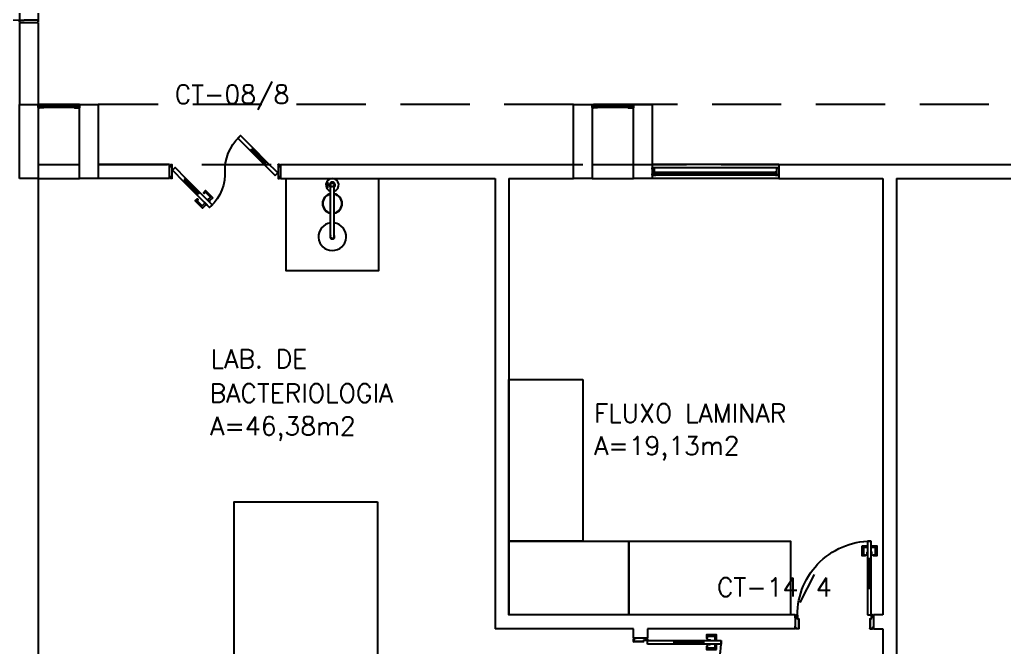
# Model space of a CAD drawing. Header units: millimetres. Extents: x 2128 to 2646, y 1972 to 2207.
# Drawn here: x 2316.61 to 2327.28, y 2040.77 to 2047.56 of the extents above; entities that cross this region are included whole.
import ezdxf

# ---------------------------------------------------------------- set-up
doc = ezdxf.new("R2010")
doc.units = ezdxf.units.MM
doc.linetypes.add('HIDDEN', pattern=[0.375, 0.25, -0.125])
for name, color, linetype in [('A-WC', 2, 'Continuous'), ('AR-ALV', 2, 'Continuous'), ('AR-BANCADAS', 1, 'Continuous'), ('AR-CHUVEIRO', 1, 'Continuous'), ('AR-ESQ', 1, 'Continuous'), ('AR-ESTC', 3, 'Continuous'), ('AR-LAY-OUT-EQUIPAMENTOS', 1, 'Continuous'), ('AR-PEITORIL', 1, 'Continuous'), ('AR-PF-maçaneta', 1, 'Continuous'), ('AR-PF-mov', 1, 'Continuous'), ('AR-PF-pm1', 2, 'Continuous'), ('AR-PF-soleira', 1, 'Continuous'), ('AR-PORTA', 1, 'Continuous'), ('AR-PROJ', 1, 'HIDDEN'), ('BC- VISTA', 1, 'Continuous'), ('DT-ESQ-BAGUETE-C', 1, 'Continuous'), ('DT-ESQ-BAGUETE-V', 1, 'Continuous'), ('DT-ESQ-CHAPA DOBRADA-V', 1, 'Continuous'), ('DT-ESQ-MARCO-V', 1, 'Continuous'), ('DT-ESQ-PERFIL CADEIRA-C', 2, 'Continuous'), ('DT-ESQ-PERFIL CADEIRA-V', 2, 'Continuous'), ('DT-ESQ-PERFIL U-C', 2, 'Continuous'), ('DT-ESQ-VENEZIANA-C', 1, 'Continuous'), ('DT-ESQ-VENEZIANA-V', 1, 'Continuous'), ('DT-ESQ-VIDRO-C', 2, 'Continuous'), ('DT-TXTMOD', 1, 'Continuous'), ('ENDEREÇO', 2, 'Continuous'), ('maçaneta', 1, 'Continuous'), ('mov', 1, 'Continuous'), ('PM-PERFIL U-C', 2, 'Continuous'), ('PM-VIDRO', 2, 'Continuous'), ('pm1', 2, 'Continuous'), ('pm2', 2, 'Continuous'), ('TEXTO', 2, 'Continuous'), ('Área', 2, 'Continuous')]:
    doc.layers.add(name, color=color, linetype=linetype)
doc.styles.add('S10', font='simplex.shx', dxfattribs={"height": 0.1})
doc.styles.add('UNB-100', font='simplex.shx', dxfattribs={"height": 0.2})
doc.styles.add('UNB1-100', font='simplex.shx', dxfattribs={"height": 0.2})

# ---------------------------------------------------------------- blocks, each defined once
blk = doc.blocks.new('BOX')
at = {"color": 1}
for p, q in [((-0.057, -0.14), (-0.057, -0.2)), ((-0.053, -0.14), (-0.053, -0.2)), ((-0.03, -0.165), (-0.053, -0.165)), ((-0.03, -0.175), (-0.053, -0.175)), ((-0.02, -0.73), (-0.02, -0.192)), ((0.02, -0.73), (0.02, -0.192))]:
    blk.add_line(p, q, dxfattribs=at)
blk.add_circle((0, -0.17), 0.02, dxfattribs=at)
for centre, radius, start, end in [((0, -0.17), 0.0699, 286.6348, 253.3652), ((-0.055, -0.14), 0.002, 0, 180), ((-0.055, -0.2), 0.002, 180, 0), ((0, -0.17), 0.03, 311.8103, 228.1897), ((0, -0.371), 0.107, 100.7532, 259.2468), ((0, -0.371), 0.103, 100.7532, 259.2468), ((0, -0.371), 0.103, 280.7532, 79.2468), ((0, -0.371), 0.107, 280.7532, 79.2468), ((0, -0.73), 0.15, 97.6623, 82.3377), ((0, -0.73), 0.025, 143.1301, 36.8699), ((0, -0.73), 0.02, 180, 0)]:
    blk.add_arc(centre, radius, start, end, dxfattribs=at)
blk = doc.blocks.new('chuvemerg-p')
at = {"layer": 'A-WC', "xscale": 4.000000000000012, "yscale": 4.000000000000012, "zscale": 4.000000000000012, "rotation": 315.0000000000003}
blk.add_blockref('BOX', (0, 0), dxfattribs=at)
blk = doc.blocks.new('chuveiro-emerg')
at = {"layer": 'AR-LAY-OUT-EQUIPAMENTOS'}
blk.add_lwpolyline([(0, 0.5), (1, 0.5), (1, -0.5), (0, -0.5)], close=True, dxfattribs=at)
at = {"layer": 'AR-LAY-OUT-EQUIPAMENTOS', "xscale": 0.250000000000002, "yscale": 0.250000000000002, "zscale": 0.250000000000002, "rotation": 135}
blk.add_blockref('chuvemerg-p', (-0.1, 0), dxfattribs=at)
blk = doc.blocks.new('BCP16')
at = {"layer": 'BC- VISTA'}
blk.add_lwpolyline([(0.8, 0), (0.8, -1.75), (0, -1.75), (0, 0)], close=True, dxfattribs=at)
blk = doc.blocks.new('BCP25')
at = {"layer": 'BC- VISTA'}
blk.add_lwpolyline([(1.55, 0), (1.55, -2.15), (0, -2.15), (0, 0)], close=True, dxfattribs=at)
blk = doc.blocks.new('EF01-P')
at = {"layer": 'DT-ESQ-BAGUETE-C', "ltscale": 0.1}
for points in [[(0.002, 0.035), (0.015, 0.035), (0.015, 0.033), (0.002, 0.033), (0.002, 0.005), (0.015, 0.005), (0.015, 0.004), (0.002, 0.004, -0.414214), (0, 0.005), (0, 0.033, -0.414214)], [(0.448, 0.035), (0.435, 0.035), (0.435, 0.033), (0.448, 0.033), (0.448, 0.005), (0.435, 0.005), (0.435, 0.004), (0.448, 0.004, 0.414214), (0.45, 0.005), (0.45, 0.033, 0.414214)]]:
    blk.add_lwpolyline(points, format="xyb", close=True, dxfattribs=at)
at = {"layer": 'DT-ESQ-PERFIL CADEIRA-C', "ltscale": 0.1}
for points in [[(0.01, 0.002), (0.01, 0.003), (0.002, 0.003, 1), (0.002, 0), (0.015, 0, 0.414214), (0.016, 0.002), (0.016, 0.033), (0.043, 0.033)], [(0.043, 0.006), (0.018, 0.006), (0.018, 0.016), (0.016, 0.016), (0.016, 0.006, 0.414214), (0.018, 0.005), (0.043, 0.005), (0.056, 0.005, 1), (0.056, 0.008), (0.043, 0.008), (0.043, 0.02), (0.043, 0.032), (0.056, 0.032, 1), (0.056, 0.035), (0.043, 0.035), (0.016, 0.035, 0.414214), (0.015, 0.033), (0.015, 0.002), (0.002, 0.002)], [(0.041, 0.02), (0.041, 0.032, -0.414214), (0.043, 0.033), (0.056, 0.033)], [(0.041, 0.02), (0.041, 0.008, 0.414214), (0.043, 0.006), (0.056, 0.006)], [(0.407, 0.006), (0.432, 0.006), (0.432, 0.016), (0.433, 0.016), (0.433, 0.006, -0.414214), (0.432, 0.005), (0.407, 0.005), (0.394, 0.005, -1), (0.394, 0.008), (0.407, 0.008), (0.407, 0.02), (0.407, 0.032), (0.394, 0.032, -1), (0.394, 0.035), (0.407, 0.035), (0.433, 0.035, -0.414214), (0.435, 0.033), (0.435, 0.002), (0.448, 0.002)], [(0.408, 0.02), (0.408, 0.032, 0.414214), (0.407, 0.033), (0.394, 0.033)], [(0.408, 0.02), (0.408, 0.008, -0.414214), (0.407, 0.006), (0.394, 0.006)], [(0.44, 0.002), (0.44, 0.003), (0.448, 0.003, -1), (0.448, 0), (0.435, 0, -0.414214), (0.433, 0.002), (0.433, 0.033), (0.407, 0.033)]]:
    blk.add_lwpolyline(points, format="xyb", dxfattribs=at)
at = {"layer": 'DT-ESQ-PERFIL CADEIRA-V', "ltscale": 0.1}
blk.add_line((0.015, 0), (0.435, 0), dxfattribs=at)
at = {"layer": 'DT-ESQ-VENEZIANA-C', "ltscale": 0.1}
for p, q in [((0.043, 0.011), (0.407, 0.011)), ((0.043, 0.009), (0.407, 0.009))]:
    blk.add_line(p, q, dxfattribs=at)
at = {"layer": 'DT-ESQ-VENEZIANA-V', "ltscale": 0.1}
blk.add_line((0.043, 0.031), (0.407, 0.031), dxfattribs=at)
blk = doc.blocks.new('pcf-alv-01p-dir')
at = {"layer": 'AR-PF-maçaneta'}
blk.add_line((0.83, 0.342), (0.83, 0.957), dxfattribs=at)
for points in [[(0.87, 0.957), (0.855, 0.957), (0.855, 0.962), (0.865, 0.967), (0.88, 0.967), (0.88, 0.932), (0.865, 0.932), (0.855, 0.937), (0.855, 0.942), (0.87, 0.942)], [(0.83, 0.357), (0.87, 0.357), (0.87, 0.342), (0.81, 0.342), (0.81, 0.957), (0.87, 0.957), (0.87, 0.942), (0.83, 0.942)], [(0.87, 0.342), (0.855, 0.342), (0.855, 0.337), (0.865, 0.332), (0.88, 0.332), (0.88, 0.367), (0.865, 0.367), (0.855, 0.362), (0.855, 0.357), (0.87, 0.357)]]:
    blk.add_lwpolyline(points, dxfattribs=at)
at = {"layer": 'AR-PF-mov'}
blk.add_arc((0.93, 0.2), 0.9, 90, 180, dxfattribs=at)
at = {"layer": 'AR-PF-pm1'}
for p, q in [((0, 0.01), (0, 0.19)), ((0.01, 0.19), (0, 0.19)), ((0.01, 0.2), (0.03, 0.2)), ((0.01, 0.2), (0.01, 0.19)), ((0.03, 0.2), (0.03, 0.15)), ((0.03, 0.15), (0.035, 0.15)), ((0.035, 0.15), (0.035, 0)), ((0.93, 0.15), (0.925, 0.15)), ((0.925, 0.15), (0.925, 0)), ((0.95, 0.2), (0.93, 0.2)), ((0.93, 0.2), (0.93, 0.15)), ((0.95, 0.2), (0.95, 0.19)), ((0.95, 0.19), (0.96, 0.19)), ((0.96, 0.01), (0.96, 0.19)), ((0.01, 0.01), (0, 0.01)), ((0.01, 0), (0.01, 0.01)), ((0.035, 0), (0.01, 0)), ((0.925, 0), (0.95, 0)), ((0.95, 0), (0.95, 0.01)), ((0.95, 0.01), (0.96, 0.01))]:
    blk.add_line(p, q, dxfattribs=at)
blk.add_lwpolyline([(0.88, 1.1), (0.88, 0.2), (0.93, 0.2), (0.93, 1.1)], close=True, dxfattribs=at)
at = {"layer": 'AR-PF-soleira'}
for p, q in [((0.88, 0.2), (0.03, 0.2)), ((0.925, 0), (0.035, 0))]:
    blk.add_line(p, q, dxfattribs=at)
blk = doc.blocks.new('EF06A-P')
at = {"layer": 'DT-ESQ-BAGUETE-C', "ltscale": 0.1}
for points in [[(0.039, -0.05), (0.0255, -0.05), (0.0255, -0.0485), (0.039, -0.0485), (0.039, -0.0365), (0.0255, -0.0365), (0.0255, -0.035), (0.039, -0.035, -0.4142136), (0.0405, -0.0365), (0.0405, -0.0485, -0.4142136)], [(1.336, -0.05), (1.3495, -0.05), (1.3495, -0.0485), (1.336, -0.0485), (1.336, -0.0365), (1.3495, -0.0365), (1.3495, -0.035), (1.336, -0.035, 0.4142136), (1.3345, -0.0365), (1.3345, -0.0485, 0.4142136)]]:
    blk.add_lwpolyline(points, format="xyb", close=True, dxfattribs=at)
at = {"layer": 'DT-ESQ-BAGUETE-V', "ltscale": 0.1}
blk.add_line((1.336, -0.05), (0.039, -0.05), dxfattribs=at)
at = {"layer": 'DT-ESQ-CHAPA DOBRADA-V', "ltscale": 0.1}
blk.add_line((1.335, -0.067), (0.04, -0.067), dxfattribs=at)
at = {"layer": 'DT-ESQ-MARCO-V', "ltscale": 0.1}
for p, q in [((0.0235, -0.035), (1.3515, -0.035)), ((0.0235, -0.115), (1.3515, -0.115))]:
    blk.add_line(p, q, dxfattribs=at)
at = {"layer": 'DT-ESQ-PERFIL U-C', "ltscale": 0.1}
for points in [[(0.025, -0.0655), (0.025, -0.0655, 0.4142136), (0.0235, -0.067), (0.0235, -0.1135), (0.0015, -0.1135), (0.0015, -0.1), (0, -0.1), (0, -0.1135, 0.4142136), (0.0015, -0.115), (0.0235, -0.115, 0.4142136), (0.025, -0.1135), (0.025, -0.067), (0.04, -0.067, 1), (0.04, -0.064), (0.025, -0.064), (0.025, -0.0365, 0.4142136), (0.0235, -0.035), (0.0015, -0.035, 0.4142136), (0, -0.0365), (0, -0.05), (0.0015, -0.05), (0.0015, -0.0365), (0.0235, -0.0365), (0.0235, -0.064, 0.4142136), (0.025, -0.0655), (0.04, -0.0655)], [(1.35, -0.0655), (1.35, -0.0655, -0.4142136), (1.3515, -0.067), (1.3515, -0.1135), (1.3735, -0.1135), (1.3735, -0.1), (1.375, -0.1), (1.375, -0.1135, -0.4142136), (1.3735, -0.115), (1.3515, -0.115, -0.4142136), (1.35, -0.1135), (1.35, -0.067), (1.335, -0.067, -1), (1.335, -0.064), (1.35, -0.064), (1.35, -0.0365, -0.4142136), (1.3515, -0.035), (1.3735, -0.035, -0.4142136), (1.375, -0.0365), (1.375, -0.05), (1.3735, -0.05), (1.3735, -0.0365), (1.3515, -0.0365), (1.3515, -0.064, -0.4142136), (1.35, -0.0655), (1.335, -0.0655)]]:
    blk.add_lwpolyline(points, format="xyb", dxfattribs=at)
at = {"layer": 'DT-ESQ-VIDRO-C', "ltscale": 0.1}
blk.add_lwpolyline([(0.027, -0.062), (0.027, -0.052), (1.348, -0.052), (1.348, -0.062)], close=True, dxfattribs=at)
at = {"layer": 'DT-TXTMOD', "ltscale": 0.1, "style": 'S10', "flags": 3}
blk.add_attdef('EF06A', (0.05, 0), '', height=0.1, dxfattribs=at)
blk = doc.blocks.new('PM7B')
at = {"layer": 'maçaneta'}
for points in [[(0.732, -0.208), (0.771, -0.247), (0.785, -0.233), (0.758, -0.206, -0.414214), (0.758, -0.204), (0.813, -0.148), (0.827, -0.162), (0.834, -0.155), (0.81, -0.13)], [(0.806, -0.282), (0.845, -0.321), (0.923, -0.243), (0.898, -0.219), (0.891, -0.226), (0.905, -0.24), (0.849, -0.295, -0.414214), (0.847, -0.295), (0.82, -0.268)], [(0.845, -0.321), (0.806, -0.282), (0.82, -0.268), (0.847, -0.295, 0.414214), (0.849, -0.295), (0.905, -0.24), (0.891, -0.226), (0.898, -0.219), (0.923, -0.243)]]:
    blk.add_lwpolyline(points, format="xyb", close=True, dxfattribs=at)
for points in [[(0.792, -0.226), (0.764, -0.254), (0.767, -0.258), (0.795, -0.229)], [(0.792, -0.226), (0.764, -0.254), (0.767, -0.258), (0.795, -0.229)], [(0.827, -0.261), (0.799, -0.289), (0.795, -0.286), (0.824, -0.258)], [(0.827, -0.261), (0.799, -0.289), (0.795, -0.286), (0.824, -0.258)]]:
    blk.add_lwpolyline(points, close=True, dxfattribs=at)
at = {"layer": 'mov'}
for centre, start, end in [((0.099, 0.089), 356.8029, 46.3992), ((1.101, 0.061), 176.8029, 226.3992)]:
    blk.add_arc(centre, 0.501, start, end, dxfattribs=at)
at = {"layer": 'PM-PERFIL U-C'}
for p, q in [((0, 0.12), (0, 0.139)), ((0.002, 0.12), (0, 0.12)), ((0.001, 0.14), (0.01, 0.14)), ((0.01, 0.138), (0.002, 0.138)), ((0.002, 0.138), (0.002, 0.12)), ((0.01, 0.14), (0.01, 0.149)), ((0.012, 0.15), (0.023, 0.15)), ((0.023, 0.148), (0.012, 0.148)), ((0.012, 0.148), (0.012, 0.14)), ((0.023, 0.148), (0.023, 0.002)), ((0.025, 0.149), (0.025, 0.001)), ((1.175, 0.149), (1.175, 0.001)), ((1.188, 0.15), (1.176, 0.15)), ((1.177, 0.148), (1.188, 0.148)), ((1.177, 0.148), (1.177, 0.002)), ((1.188, 0.148), (1.188, 0.14)), ((1.189, 0.138), (1.198, 0.138)), ((1.19, 0.14), (1.19, 0.149)), ((1.198, 0.14), (1.19, 0.14)), ((1.198, 0.138), (1.198, 0.12)), ((1.198, 0.12), (1.2, 0.12)), ((1.2, 0.12), (1.2, 0.139)), ((0, 0.012), (0, 0.03)), ((0, 0.03), (0.002, 0.03)), ((0.01, 0.01), (0.001, 0.01)), ((0.002, 0.03), (0.002, 0.012)), ((0.002, 0.012), (0.01, 0.012)), ((0.01, 0.001), (0.01, 0.01)), ((0.012, 0.01), (0.012, 0.002)), ((0.012, 0.002), (0.023, 0.002)), ((0.023, 0), (0.012, 0)), ((1.188, 0.002), (1.177, 0.002)), ((1.176, 0), (1.188, 0)), ((1.188, 0.01), (1.188, 0.002)), ((1.198, 0.012), (1.189, 0.012)), ((1.19, 0.01), (1.198, 0.01)), ((1.19, 0.001), (1.19, 0.01)), ((1.198, 0.03), (1.198, 0.012)), ((1.2, 0.03), (1.198, 0.03)), ((1.2, 0.012), (1.2, 0.03))]:
    blk.add_line(p, q, dxfattribs=at)
for centre, start, end in [((0.001, 0.139), 90, 180), ((0.012, 0.149), 90, 180), ((0.01, 0.14), 270, 0), ((0.023, 0.149), 0, 90), ((1.176, 0.149), 90, 180), ((1.188, 0.149), 0, 90), ((1.189, 0.14), 180, 270), ((1.198, 0.139), 0, 90), ((0.001, 0.012), 180, 270), ((0.01, 0.01), 0, 90), ((0.012, 0.001), 180, 270), ((0.023, 0.001), 269.9386, 0), ((1.176, 0.001), 180, 270.0614), ((1.189, 0.01), 90, 180), ((1.188, 0.001), 270, 0), ((1.198, 0.012), 270, 0)]:
    blk.add_arc(centre, 0.0015, start, end, dxfattribs=at)
at = {"layer": 'PM-VIDRO'}
for p, q in [((0.161, 0.171), (0.302, 0.312)), ((0.309, 0.305), (0.168, 0.164)), ((0.891, -0.155), (1.032, -0.014)), ((1.039, -0.021), (0.898, -0.162))]:
    blk.add_line(p, q, dxfattribs=at)
at = {"layer": 'pm1'}
for p, q in [((0.302, 0.312), (0.291, 0.323)), ((0.302, 0.312), (0.309, 0.319)), ((0.327, 0.302), (0.309, 0.319)), ((0.316, 0.312), (0.309, 0.305)), ((0.32, 0.294), (0.309, 0.305)), ((0.327, 0.302), (0.32, 0.294)), ((0.03, 0.061), (0.15, 0.181)), ((0.178, 0.153), (0.058, 0.033)), ((0.15, 0.181), (0.161, 0.171)), ((0.154, 0.164), (0.161, 0.171)), ((0.171, 0.146), (0.154, 0.164)), ((0.168, 0.164), (0.161, 0.157)), ((0.168, 0.164), (0.178, 0.153)), ((0.178, 0.153), (0.171, 0.146)), ((0.058, 0.033), (0.03, 0.061)), ((1.022, -0.003), (1.029, 0.004)), ((1.029, 0.004), (1.046, -0.014)), ((1.032, -0.014), (1.039, -0.007)), ((1.046, -0.014), (1.039, -0.021)), ((0.873, -0.152), (0.88, -0.144)), ((0.873, -0.152), (0.891, -0.169)), ((0.88, -0.144), (0.891, -0.155)), ((0.884, -0.162), (0.891, -0.155)), ((0.898, -0.162), (0.891, -0.169)), ((0.898, -0.162), (0.909, -0.173))]:
    blk.add_line(p, q, dxfattribs=at)
for points in [[(0.291, 0.323), (0.433, 0.464), (0.461, 0.436), (0.32, 0.294)], [(1.032, -0.014), (1.022, -0.003), (1.142, 0.117), (1.17, 0.089), (1.05, -0.031), (1.039, -0.021)], [(0.909, -0.173), (0.767, -0.314), (0.739, -0.286), (0.873, -0.152)]]:
    blk.add_lwpolyline(points, dxfattribs=at)
at = {"layer": 'pm2', "color": 1}
for p, q in [((0.15, 0.181), (0.291, 0.323)), ((0.32, 0.294), (0.178, 0.153)), ((0.88, -0.144), (1.022, -0.003)), ((1.05, -0.031), (0.909, -0.173))]:
    blk.add_line(p, q, dxfattribs=at)
blk = doc.blocks.new('BCP12')
at = {"layer": 'BC- VISTA'}
blk.add_lwpolyline([(0.8, 0), (0.8, -1.3), (0, -1.3), (0, 0)], close=True, dxfattribs=at)
blk = doc.blocks.new('PM3V')
at = {"layer": 'maçaneta'}
for points in [[(0.02, 0.9), (-0.035, 0.9), (-0.035, 0.79), (0, 0.79), (0, 0.8), (-0.02, 0.8), (-0.02, 0.879, -0.414214), (-0.018, 0.88), (0.02, 0.88)], [(0.125, 0.9), (0.07, 0.9), (0.07, 0.88), (0.109, 0.88, -0.414214), (0.11, 0.879), (0.11, 0.8), (0.09, 0.8), (0.09, 0.79), (0.125, 0.79)]]:
    blk.add_lwpolyline(points, format="xyb", close=True, dxfattribs=at)
for points in [[(0.02, 0.79), (0.02, 0.83), (0.025, 0.83), (0.025, 0.79)], [(0.07, 0.79), (0.07, 0.83), (0.065, 0.83), (0.065, 0.79)]]:
    blk.add_lwpolyline(points, close=True, dxfattribs=at)
at = {"layer": 'mov'}
blk.add_arc((0.025, 0.15), 0.8, 356.8472, 90, dxfattribs=at)
at = {"layer": 'PM-PERFIL U-C'}
for p, q in [((0, 0.12), (0, 0.139)), ((0.002, 0.12), (0, 0.12)), ((0.002, 0.14), (0.01, 0.14)), ((0.002, 0.138), (0.002, 0.12)), ((0.011, 0.138), (0.002, 0.138)), ((0.01, 0.14), (0.01, 0.149)), ((0.012, 0.15), (0.024, 0.15)), ((0.012, 0.148), (0.012, 0.14)), ((0.023, 0.148), (0.012, 0.148)), ((0.023, 0.109), (0.023, 0.148)), ((0.025, 0.149), (0.025, 0.109)), ((0.038, 0.109), (0.025, 0.109)), ((0.038, 0.107), (0.025, 0.107)), ((0.038, 0.107), (0.038, 0.002)), ((0.04, 0.108), (0.04, 0.002)), ((0.81, 0.108), (0.81, 0.002)), ((0.812, 0.109), (0.825, 0.109)), ((0.812, 0.107), (0.826, 0.107)), ((0.812, 0.107), (0.812, 0.002)), ((0.825, 0.149), (0.825, 0.109)), ((0.839, 0.15), (0.827, 0.15)), ((0.827, 0.148), (0.838, 0.148)), ((0.827, 0.109), (0.827, 0.148)), ((0.838, 0.148), (0.838, 0.14)), ((0.84, 0.14), (0.84, 0.149)), ((0.849, 0.14), (0.84, 0.14)), ((0.84, 0.138), (0.848, 0.138)), ((0.848, 0.138), (0.848, 0.12)), ((0.848, 0.12), (0.85, 0.12)), ((0.85, 0.12), (0.85, 0.139)), ((0, 0.03), (0.002, 0.03)), ((0, 0.012), (0, 0.03)), ((0.002, 0.03), (0.002, 0.012)), ((0.002, 0.012), (0.011, 0.012)), ((0.01, 0.01), (0.002, 0.01)), ((0.01, 0.002), (0.01, 0.01)), ((0.012, 0.011), (0.012, 0.002)), ((0.012, 0.002), (0.038, 0.002)), ((0.038, 0), (0.012, 0)), ((0.838, 0.002), (0.812, 0.002)), ((0.812, 0), (0.839, 0)), ((0.838, 0.011), (0.838, 0.002)), ((0.848, 0.012), (0.84, 0.012)), ((0.84, 0.002), (0.84, 0.01)), ((0.84, 0.01), (0.849, 0.01)), ((0.85, 0.03), (0.848, 0.03)), ((0.848, 0.03), (0.848, 0.012)), ((0.85, 0.012), (0.85, 0.03))]:
    blk.add_line(p, q, dxfattribs=at)
for centre, start, end in [((0.002, 0.139), 90, 180), ((0.012, 0.149), 90, 180), ((0.011, 0.14), 270, 0), ((0.025, 0.109), 180, 270), ((0.024, 0.149), 360, 90), ((0.038, 0.108), 0, 90), ((0.812, 0.108), 90, 180), ((0.827, 0.149), 90, 180), ((0.826, 0.109), 270, 0), ((0.84, 0.14), 180, 270), ((0.839, 0.149), 0, 90), ((0.849, 0.139), 0, 90), ((0.002, 0.012), 180, 270), ((0.012, 0.002), 180, 270), ((0.011, 0.011), 0, 90), ((0.038, 0.002), 269.9386, 0), ((0.812, 0.002), 180, 270.0614), ((0.84, 0.011), 90, 180), ((0.839, 0.002), 270, 0), ((0.849, 0.012), 270, 0)]:
    blk.add_arc(centre, 0.0015, start, end, dxfattribs=at)
at = {"layer": 'PM-VIDRO', "color": 1}
for p, q in [((0.04, 0.45), (0.04, 0.75)), ((0.05, 0.75), (0.05, 0.45))]:
    blk.add_line(p, q, dxfattribs=at)
at = {"layer": 'pm1'}
for p, q in [((0.025, 0.95), (0.065, 0.95)), ((0.025, 0.75), (0.025, 0.95)), ((0.065, 0.95), (0.065, 0.76)), ((0.04, 0.75), (0.025, 0.75)), ((0.065, 0.76), (0.04, 0.76)), ((0.04, 0.75), (0.04, 0.76)), ((0.05, 0.76), (0.05, 0.75)), ((0.065, 0.75), (0.05, 0.75)), ((0.065, 0.76), (0.065, 0.75)), ((0.025, 0.15), (0.025, 0.45)), ((0.04, 0.45), (0.025, 0.45)), ((0.04, 0.44), (0.04, 0.45)), ((0.065, 0.44), (0.04, 0.44)), ((0.065, 0.45), (0.05, 0.45)), ((0.05, 0.45), (0.05, 0.44)), ((0.065, 0.45), (0.065, 0.44)), ((0.065, 0.44), (0.065, 0.15)), ((0.065, 0.15), (0.025, 0.15))]:
    blk.add_line(p, q, dxfattribs=at)
at = {"layer": 'pm2'}
for p, q in [((0.025, 0.45), (0.025, 0.75)), ((0.065, 0.75), (0.065, 0.45)), ((0.025, 0.15), (0.025, 0.109)), ((0.025, 0.109), (0.035, 0.109)), ((0.825, 0.109), (0.815, 0.109)), ((0.815, 0), (0.84, 0)), ((0.84, 0.01), (0.85, 0.01)), ((0.84, 0), (0.84, 0.01))]:
    blk.add_line(p, q, dxfattribs=at)

msp = doc.modelspace()

# ---------------------------------------------------------------- linework, layer by layer
at = {"layer": 'AR-ALV'}
for p, q in [((2316.611, 2047.523), (2316.611, 2046.64)), ((2316.811, 2047.523), (2316.611, 2047.523)), ((2316.811, 2047.523), (2316.811, 2046.64)), ((2316.811, 2045.99), (2317.261, 2045.99)), ((2318.236, 2045.99), (2317.461, 2045.99)), ((2318.236, 2045.84), (2318.236, 2045.99)), ((2319.436, 2045.99), (2319.436, 2045.84)), ((2319.436, 2045.99), (2322.611, 2045.99)), ((2322.811, 2045.99), (2323.261, 2045.99)), ((2324.836, 2045.99), (2328.611, 2045.99)), ((2324.836, 2045.99), (2324.836, 2045.84)), ((2316.811, 2045.84), (2316.811, 2037.515)), ((2316.811, 2045.84), (2317.261, 2045.84)), ((2318.236, 2045.84), (2317.461, 2045.84)), ((2319.436, 2045.84), (2321.761, 2045.84)), ((2321.761, 2045.84), (2321.761, 2040.965)), ((2321.911, 2045.84), (2321.911, 2041.115)), ((2321.911, 2045.84), (2322.611, 2045.84)), ((2322.811, 2045.84), (2323.261, 2045.84)), ((2324.836, 2045.84), (2325.961, 2045.84)), ((2325.961, 2045.84), (2325.961, 2041.115)), ((2326.111, 2045.84), (2326.111, 2037.515)), ((2326.111, 2045.84), (2328.606, 2045.84)), ((2325.011, 2041.115), (2321.911, 2041.115)), ((2325.011, 2041.115), (2325.011, 2040.965)), ((2325.961, 2041.115), (2325.861, 2041.115)), ((2325.861, 2041.115), (2325.861, 2040.965)), ((2323.261, 2040.965), (2321.761, 2040.965)), ((2323.261, 2040.865), (2323.261, 2040.965)), ((2325.011, 2040.965), (2323.411, 2040.965)), ((2323.411, 2040.965), (2323.411, 2040.865)), ((2325.861, 2040.965), (2325.961, 2040.965)), ((2325.961, 2040.965), (2325.961, 2037.515)), ((2323.411, 2040.865), (2323.261, 2040.865))]:
    msp.add_line(p, q, dxfattribs=at)
at = {"layer": 'AR-ESTC'}
for p, q in [((2316.611, 2045.84), (2316.611, 2046.64)), ((2316.611, 2046.64), (2316.811, 2046.64)), ((2316.811, 2046.64), (2316.811, 2045.84)), ((2317.261, 2045.84), (2317.261, 2046.64)), ((2317.261, 2046.64), (2317.461, 2046.64)), ((2317.461, 2046.64), (2317.461, 2045.84)), ((2322.611, 2045.84), (2322.611, 2046.64)), ((2322.611, 2046.64), (2322.811, 2046.64)), ((2322.811, 2046.64), (2322.811, 2045.84)), ((2323.261, 2045.84), (2323.261, 2046.64)), ((2323.261, 2046.64), (2323.461, 2046.64)), ((2323.461, 2046.64), (2323.461, 2045.84)), ((2316.811, 2045.84), (2316.611, 2045.84)), ((2317.461, 2045.84), (2317.261, 2045.84)), ((2322.811, 2045.84), (2322.611, 2045.84)), ((2323.461, 2045.84), (2323.261, 2045.84))]:
    msp.add_line(p, q, dxfattribs=at)
at = {"layer": 'AR-PEITORIL'}
for p, q in [((2324.836, 2045.99), (2323.461, 2045.99)), ((2324.836, 2045.84), (2323.461, 2045.84))]:
    msp.add_line(p, q, dxfattribs=at)
at = {"layer": 'AR-PROJ', "ltscale": 3}
for p, q in [((2358.611, 2046.64), (2317.461, 2046.64)), ((2317.461, 2046.64), (2317.461, 2045.99)), ((2317.461, 2045.99), (2358.611, 2045.99))]:
    msp.add_line(p, q, dxfattribs=at)

# ---------------------------------------------------------------- block references
at = {"layer": 'AR-BANCADAS'}
for name, p in [('BCP16', (2321.911, 2043.665)), ('BCP25', (2318.936, 2042.34))]:
    msp.add_blockref(name, p, dxfattribs=at)
at = {"layer": 'AR-BANCADAS', "rotation": 270}
for name, p in [('BCP12', (2323.211, 2041.915)), ('BCP16', (2324.961, 2041.915))]:
    msp.add_blockref(name, p, dxfattribs=at)
at = {"layer": 'AR-CHUVEIRO', "rotation": 270}
msp.add_blockref('chuveiro-emerg', (2319.998, 2045.84), dxfattribs=at)
at = {"layer": 'AR-ESQ', "rotation": 180}
for name, p in [('EF01-P', (2317.261, 2046.64)), ('EF01-P', (2323.261, 2046.64)), ('EF06A-P', (2324.836, 2045.84))]:
    msp.add_blockref(name, p, dxfattribs=at)
at = {"layer": 'AR-PORTA'}
for name, p, rotation in [('pcf-alv-01p-dir', (2316.811, 2047.523), 90), ('PM3V', (2323.261, 2040.865), 270)]:
    msp.add_blockref(name, p, dxfattribs=dict(at, rotation=rotation))
at = {"layer": 'AR-PORTA', "xscale": -1}
for name, p in [('PM7B', (2319.436, 2045.84)), ('PM3V', (2325.861, 2040.965))]:
    msp.add_blockref(name, p, dxfattribs=at)

# ---------------------------------------------------------------- texts
at = {"layer": 'ENDEREÇO', "style": 'UNB1-100'}
for s, p in [('CT-08/8', (2318.29, 2046.651)), ('CT-14/4', (2324.164, 2041.316))]:
    msp.add_text(s, height=0.2, dxfattribs=at).set_placement(p)
at = {"layer": 'TEXTO', "style": 'UNB-100'}
for s, p in [('LAB. DE', (2318.68, 2043.788)), ('BACTERIOLOGIA', (2318.668, 2043.416)), ('FLUXO LAMINAR', (2322.833, 2043.199))]:
    msp.add_text(s, height=0.2, dxfattribs=at).set_placement(p)
at = {"layer": 'Área', "style": 'UNB-100'}
for s, p in [('A=46,38m2', (2318.674, 2043.061)), ('A=19,13m2', (2322.832, 2042.848))]:
    msp.add_text(s, height=0.2, dxfattribs=at).set_placement(p)

doc.saveas('drawing.dxf')
